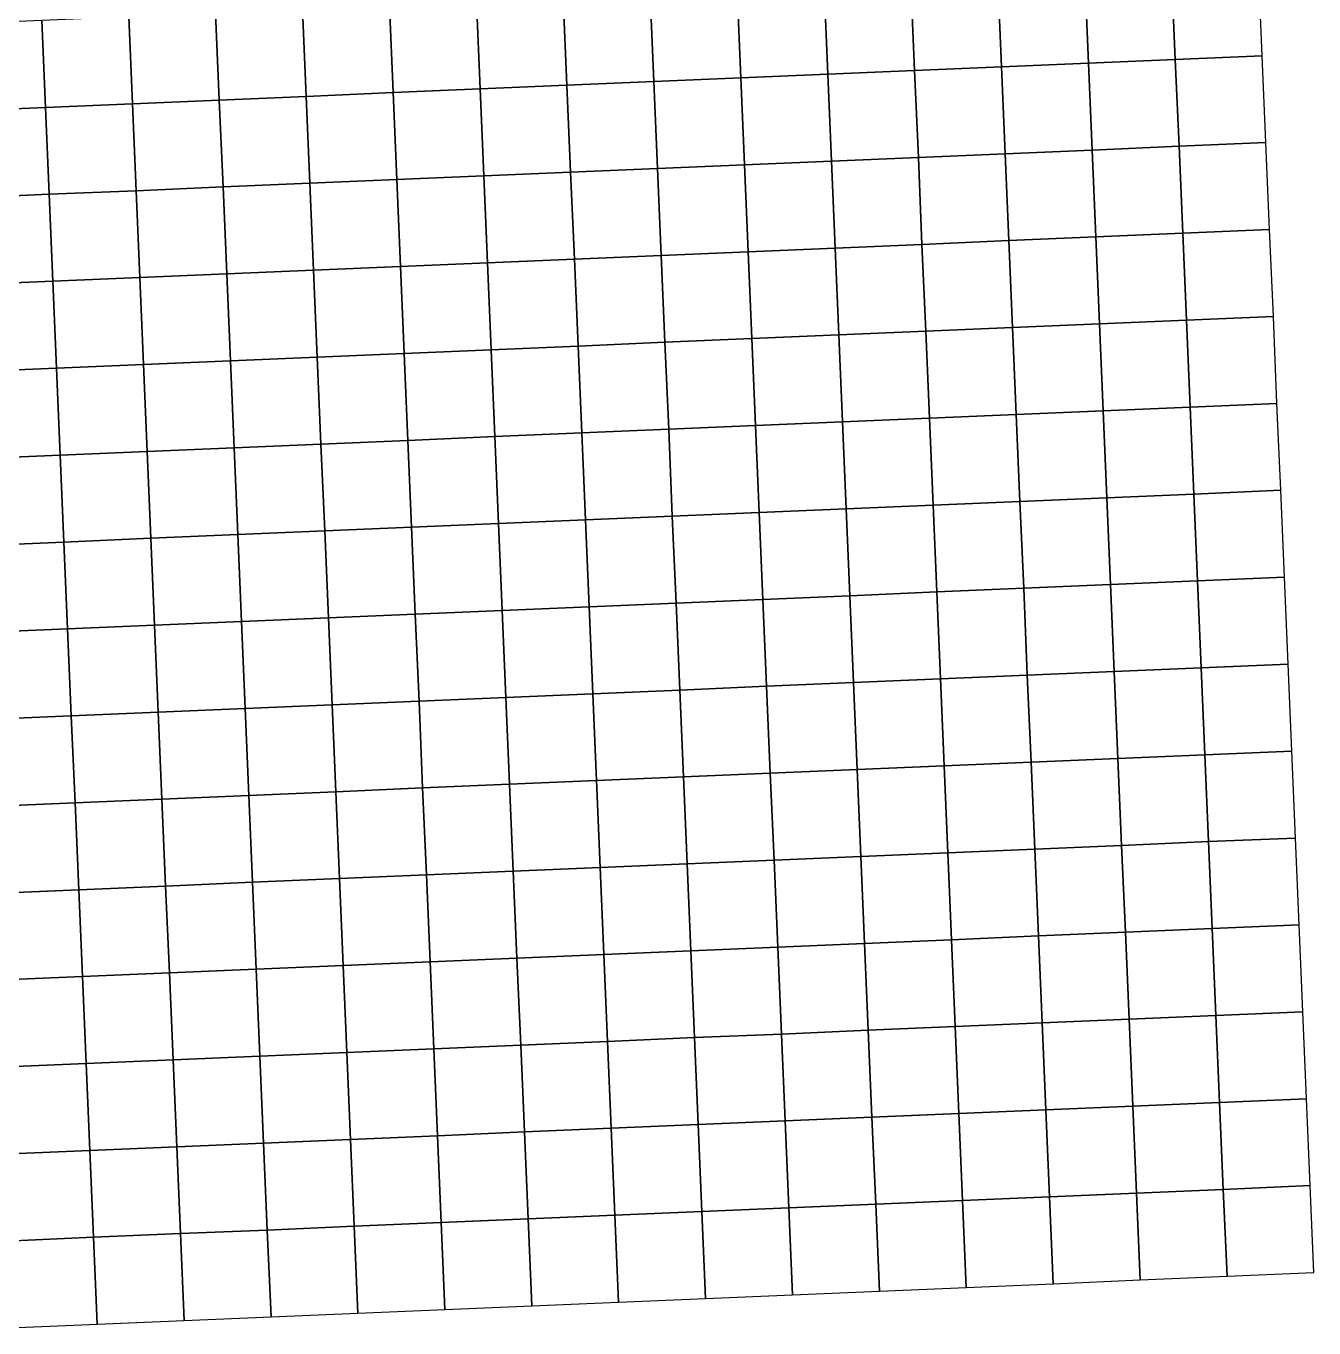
# Model space of a CAD drawing. Header units: metres. Extents: x -1.45 to 4.67, y -5.91 to -2.66.
# Drawn here: x 3.194 to 4.674, y -5.721 to -4.225 of the extents above; entities that cross this region are included whole.
import ezdxf

# ---------------------------------------------------------------- set-up
doc = ezdxf.new("R2010")
doc.units = ezdxf.units.M

msp = doc.modelspace()

# ---------------------------------------------------------------- linework, layer by layer
at = {"layer": 'B1_v2'}
for points in [[(4.5105, -4.1633, -0.8033), (4.5147, -4.2632, -0.8173), (4.6147, -4.259, -0.8172), (4.6104, -4.1591, -0.8017)], [(4.2108, -4.1761, -0.8046), (4.215, -4.276, -0.8219), (4.3149, -4.2717, -0.8247), (4.3107, -4.1718, -0.8026)], [(4.3107, -4.1718, -0.8026), (4.3149, -4.2717, -0.8247), (4.4148, -4.2675, -0.8199), (4.4106, -4.1676, -0.7997)], [(4.4106, -4.1676, -0.7997), (4.4148, -4.2675, -0.8199), (4.5147, -4.2632, -0.8173), (4.5105, -4.1633, -0.8033)], [(3.8111, -4.193, -0.7753), (3.8154, -4.2929, -0.7936), (3.9153, -4.2887, -0.8073), (3.911, -4.1888, -0.7858)], [(3.911, -4.1888, -0.7858), (3.9153, -4.2887, -0.8073), (4.0152, -4.2845, -0.8142), (4.011, -4.1845, -0.7963)], [(4.011, -4.1845, -0.7963), (4.0152, -4.2845, -0.8142), (4.1151, -4.2802, -0.8186), (4.1109, -4.1803, -0.8018)], [(4.1109, -4.1803, -0.8018), (4.1151, -4.2802, -0.8186), (4.215, -4.276, -0.8219), (4.2108, -4.1761, -0.8046)], [(3.5114, -4.2058, -0.7258), (3.5156, -4.3057, -0.7398), (3.6156, -4.3014, -0.7644), (3.6113, -4.2015, -0.7486)], [(3.6113, -4.2015, -0.7486), (3.6156, -4.3014, -0.7644), (3.7155, -4.2972, -0.7814), (3.7112, -4.1973, -0.7641)], [(3.7112, -4.1973, -0.7641), (3.7155, -4.2972, -0.7814), (3.8154, -4.2929, -0.7936), (3.8111, -4.193, -0.7753)], [(3.1118, -4.2227, -0.6344), (3.116, -4.3227, -0.6523), (3.2159, -4.3184, -0.6645), (3.2117, -4.2185, -0.6476)], [(3.2117, -4.2185, -0.6476), (3.2159, -4.3184, -0.6645), (3.3158, -4.3142, -0.6848), (3.3116, -4.2143, -0.6706)], [(3.3116, -4.2143, -0.6706), (3.3158, -4.3142, -0.6848), (3.4157, -4.3099, -0.7133), (3.4115, -4.21, -0.6994)], [(3.4115, -4.21, -0.6994), (3.4157, -4.3099, -0.7133), (3.5156, -4.3057, -0.7398), (3.5114, -4.2058, -0.7258)], [(4.4148, -4.2675, -0.8199), (4.4191, -4.3674, -0.8351), (4.519, -4.3631, -0.8325), (4.5147, -4.2632, -0.8173)], [(4.5147, -4.2632, -0.8173), (4.519, -4.3631, -0.8325), (4.6189, -4.3589, -0.8322), (4.6147, -4.259, -0.8172)], [(4.1151, -4.2802, -0.8186), (4.1194, -4.3801, -0.8295), (4.2193, -4.3759, -0.8354), (4.215, -4.276, -0.8219)], [(4.215, -4.276, -0.8219), (4.2193, -4.3759, -0.8354), (4.3192, -4.3716, -0.8348), (4.3149, -4.2717, -0.8247)], [(4.3149, -4.2717, -0.8247), (4.3192, -4.3716, -0.8348), (4.4191, -4.3674, -0.8351), (4.4148, -4.2675, -0.8199)], [(3.7155, -4.2972, -0.7814), (3.7197, -4.3971, -0.795), (3.8196, -4.3929, -0.8068), (3.8154, -4.2929, -0.7936)], [(3.8154, -4.2929, -0.7936), (3.8196, -4.3929, -0.8068), (3.9195, -4.3886, -0.8187), (3.9153, -4.2887, -0.8073)], [(3.9153, -4.2887, -0.8073), (3.9195, -4.3886, -0.8187), (4.0194, -4.3844, -0.8265), (4.0152, -4.2845, -0.8142)], [(4.0152, -4.2845, -0.8142), (4.0194, -4.3844, -0.8265), (4.1194, -4.3801, -0.8295), (4.1151, -4.2802, -0.8186)], [(3.3158, -4.3142, -0.6848), (3.3201, -4.4141, -0.6996), (3.42, -4.4098, -0.7278), (3.4157, -4.3099, -0.7133)], [(3.4157, -4.3099, -0.7133), (3.42, -4.4098, -0.7278), (3.5199, -4.4056, -0.7549), (3.5156, -4.3057, -0.7398)], [(3.5156, -4.3057, -0.7398), (3.5199, -4.4056, -0.7549), (3.6198, -4.4013, -0.7787), (3.6156, -4.3014, -0.7644)], [(3.6156, -4.3014, -0.7644), (3.6198, -4.4013, -0.7787), (3.7197, -4.3971, -0.795), (3.7155, -4.2972, -0.7814)], [(3.116, -4.3227, -0.6523), (3.1203, -4.4226, -0.6674), (3.2202, -4.4183, -0.6812), (3.2159, -4.3184, -0.6645)], [(3.2159, -4.3184, -0.6645), (3.2202, -4.4183, -0.6812), (3.3201, -4.4141, -0.6996), (3.3158, -4.3142, -0.6848)], [(4.3192, -4.3716, -0.8348), (4.3234, -4.4715, -0.8442), (4.4233, -4.4673, -0.8419), (4.4191, -4.3674, -0.8351)], [(4.4191, -4.3674, -0.8351), (4.4233, -4.4673, -0.8419), (4.5232, -4.4631, -0.8407), (4.519, -4.3631, -0.8325)], [(4.519, -4.3631, -0.8325), (4.5232, -4.4631, -0.8407), (4.6231, -4.4588, -0.8455), (4.6189, -4.3589, -0.8322)], [(3.9195, -4.3886, -0.8187), (3.9238, -4.4885, -0.8244), (4.0237, -4.4843, -0.8295), (4.0194, -4.3844, -0.8265)], [(4.0194, -4.3844, -0.8265), (4.0237, -4.4843, -0.8295), (4.1236, -4.48, -0.8361), (4.1194, -4.3801, -0.8295)], [(4.1194, -4.3801, -0.8295), (4.1236, -4.48, -0.8361), (4.2235, -4.4758, -0.842), (4.2193, -4.3759, -0.8354)], [(4.2193, -4.3759, -0.8354), (4.2235, -4.4758, -0.842), (4.3234, -4.4715, -0.8442), (4.3192, -4.3716, -0.8348)], [(3.6198, -4.4013, -0.7787), (3.624, -4.5013, -0.7913), (3.724, -4.497, -0.8067), (3.7197, -4.3971, -0.795)], [(3.7197, -4.3971, -0.795), (3.724, -4.497, -0.8067), (3.8239, -4.4928, -0.8165), (3.8196, -4.3929, -0.8068)], [(3.8196, -4.3929, -0.8068), (3.8239, -4.4928, -0.8165), (3.9238, -4.4885, -0.8244), (3.9195, -4.3886, -0.8187)], [(3.2202, -4.4183, -0.6812), (3.2244, -4.5182, -0.6979), (3.3243, -4.514, -0.7174), (3.3201, -4.4141, -0.6996)], [(3.3201, -4.4141, -0.6996), (3.3243, -4.514, -0.7174), (3.4242, -4.5097, -0.7469), (3.42, -4.4098, -0.7278)], [(3.42, -4.4098, -0.7278), (3.4242, -4.5097, -0.7469), (3.5241, -4.5055, -0.7718), (3.5199, -4.4056, -0.7549)], [(3.5199, -4.4056, -0.7549), (3.5241, -4.5055, -0.7718), (3.624, -4.5013, -0.7913), (3.6198, -4.4013, -0.7787)], [(3.1203, -4.4226, -0.6674), (3.1245, -4.5225, -0.6825), (3.2244, -4.5182, -0.6979), (3.2202, -4.4183, -0.6812)], [(4.5232, -4.4631, -0.8407), (4.5275, -4.563, -0.8527), (4.6274, -4.5587, -0.8526), (4.6231, -4.4588, -0.8455)], [(4.2235, -4.4758, -0.842), (4.2278, -4.5757, -0.8407), (4.3277, -4.5715, -0.8493), (4.3234, -4.4715, -0.8442)], [(4.3234, -4.4715, -0.8442), (4.3277, -4.5715, -0.8493), (4.4276, -4.5672, -0.8503), (4.4233, -4.4673, -0.8419)], [(4.4233, -4.4673, -0.8419), (4.4276, -4.5672, -0.8503), (4.5275, -4.563, -0.8527), (4.5232, -4.4631, -0.8407)], [(3.8239, -4.4928, -0.8165), (3.8281, -4.5927, -0.8297), (3.928, -4.5884, -0.8339), (3.9238, -4.4885, -0.8244)], [(3.9238, -4.4885, -0.8244), (3.928, -4.5884, -0.8339), (4.0279, -4.5842, -0.8355), (4.0237, -4.4843, -0.8295)], [(4.0237, -4.4843, -0.8295), (4.0279, -4.5842, -0.8355), (4.1278, -4.5799, -0.8387), (4.1236, -4.48, -0.8361)], [(4.1236, -4.48, -0.8361), (4.1278, -4.5799, -0.8387), (4.2278, -4.5757, -0.8407), (4.2235, -4.4758, -0.842)], [(3.5241, -4.5055, -0.7718), (3.5284, -4.6054, -0.7877), (3.6283, -4.6012, -0.8041), (3.624, -4.5013, -0.7913)], [(3.624, -4.5013, -0.7913), (3.6283, -4.6012, -0.8041), (3.7282, -4.5969, -0.8181), (3.724, -4.497, -0.8067)], [(3.724, -4.497, -0.8067), (3.7282, -4.5969, -0.8181), (3.8281, -4.5927, -0.8297), (3.8239, -4.4928, -0.8165)], [(3.1245, -4.5225, -0.6825), (3.1287, -4.6224, -0.7035), (3.2287, -4.6181, -0.7176), (3.2244, -4.5182, -0.6979)], [(3.2244, -4.5182, -0.6979), (3.2287, -4.6181, -0.7176), (3.3286, -4.6139, -0.7372), (3.3243, -4.514, -0.7174)], [(3.3243, -4.514, -0.7174), (3.3286, -4.6139, -0.7372), (3.4285, -4.6097, -0.7646), (3.4242, -4.5097, -0.7469)], [(3.4242, -4.5097, -0.7469), (3.4285, -4.6097, -0.7646), (3.5284, -4.6054, -0.7877), (3.5241, -4.5055, -0.7718)], [(4.4276, -4.5672, -0.8503), (4.4318, -4.6671, -0.857), (4.5317, -4.6629, -0.8615), (4.5275, -4.563, -0.8527)], [(4.5275, -4.563, -0.8527), (4.5317, -4.6629, -0.8615), (4.6316, -4.6586, -0.8622), (4.6274, -4.5587, -0.8526)], [(4.1278, -4.5799, -0.8387), (4.1321, -4.6799, -0.8451), (4.232, -4.6756, -0.8487), (4.2278, -4.5757, -0.8407)], [(4.2278, -4.5757, -0.8407), (4.232, -4.6756, -0.8487), (4.3319, -4.6714, -0.8545), (4.3277, -4.5715, -0.8493)], [(4.3277, -4.5715, -0.8493), (4.3319, -4.6714, -0.8545), (4.4318, -4.6671, -0.857), (4.4276, -4.5672, -0.8503)], [(3.7282, -4.5969, -0.8181), (3.7324, -4.6968, -0.833), (3.8324, -4.6926, -0.8438), (3.8281, -4.5927, -0.8297)], [(3.8281, -4.5927, -0.8297), (3.8324, -4.6926, -0.8438), (3.9323, -4.6883, -0.8456), (3.928, -4.5884, -0.8339)], [(3.928, -4.5884, -0.8339), (3.9323, -4.6883, -0.8456), (4.0322, -4.6841, -0.8467), (4.0279, -4.5842, -0.8355)], [(4.0279, -4.5842, -0.8355), (4.0322, -4.6841, -0.8467), (4.1321, -4.6799, -0.8451), (4.1278, -4.5799, -0.8387)], [(3.4285, -4.6097, -0.7646), (3.4327, -4.7096, -0.7811), (3.5326, -4.7053, -0.8016), (3.5284, -4.6054, -0.7877)], [(3.5284, -4.6054, -0.7877), (3.5326, -4.7053, -0.8016), (3.6325, -4.7011, -0.8185), (3.6283, -4.6012, -0.8041)], [(3.6283, -4.6012, -0.8041), (3.6325, -4.7011, -0.8185), (3.7324, -4.6968, -0.833), (3.7282, -4.5969, -0.8181)], [(3.1287, -4.6224, -0.7035), (3.133, -4.7223, -0.7246), (3.2329, -4.718, -0.7365), (3.2287, -4.6181, -0.7176)], [(3.2287, -4.6181, -0.7176), (3.2329, -4.718, -0.7365), (3.3328, -4.7138, -0.7555), (3.3286, -4.6139, -0.7372)], [(3.3286, -4.6139, -0.7372), (3.3328, -4.7138, -0.7555), (3.4327, -4.7096, -0.7811), (3.4285, -4.6097, -0.7646)], [(4.3319, -4.6714, -0.8545), (4.3361, -4.7713, -0.8614), (4.4361, -4.767, -0.8627), (4.4318, -4.6671, -0.857)], [(4.4318, -4.6671, -0.857), (4.4361, -4.767, -0.8627), (4.536, -4.7628, -0.8688), (4.5317, -4.6629, -0.8615)], [(4.5317, -4.6629, -0.8615), (4.536, -4.7628, -0.8688), (4.6359, -4.7585, -0.8686), (4.6316, -4.6586, -0.8622)], [(3.9323, -4.6883, -0.8456), (3.9365, -4.7883, -0.8592), (4.0364, -4.784, -0.8588), (4.0322, -4.6841, -0.8467)], [(4.0322, -4.6841, -0.8467), (4.0364, -4.784, -0.8588), (4.1363, -4.7798, -0.8579), (4.1321, -4.6799, -0.8451)], [(4.1321, -4.6799, -0.8451), (4.1363, -4.7798, -0.8579), (4.2362, -4.7755, -0.8592), (4.232, -4.6756, -0.8487)], [(4.232, -4.6756, -0.8487), (4.2362, -4.7755, -0.8592), (4.3361, -4.7713, -0.8614), (4.3319, -4.6714, -0.8545)], [(3.6325, -4.7011, -0.8185), (3.6368, -4.801, -0.8331), (3.7367, -4.7967, -0.8477), (3.7324, -4.6968, -0.833)], [(3.7324, -4.6968, -0.833), (3.7367, -4.7967, -0.8477), (3.8366, -4.7925, -0.8554), (3.8324, -4.6926, -0.8438)], [(3.8324, -4.6926, -0.8438), (3.8366, -4.7925, -0.8554), (3.9365, -4.7883, -0.8592), (3.9323, -4.6883, -0.8456)], [(3.2329, -4.718, -0.7365), (3.2371, -4.818, -0.7534), (3.337, -4.8137, -0.772), (3.3328, -4.7138, -0.7555)], [(3.3328, -4.7138, -0.7555), (3.337, -4.8137, -0.772), (3.437, -4.8095, -0.7945), (3.4327, -4.7096, -0.7811)], [(3.4327, -4.7096, -0.7811), (3.437, -4.8095, -0.7945), (3.5369, -4.8052, -0.8141), (3.5326, -4.7053, -0.8016)], [(3.5326, -4.7053, -0.8016), (3.5369, -4.8052, -0.8141), (3.6368, -4.801, -0.8331), (3.6325, -4.7011, -0.8185)], [(3.133, -4.7223, -0.7246), (3.1372, -4.8222, -0.7425), (3.2371, -4.818, -0.7534), (3.2329, -4.718, -0.7365)], [(4.536, -4.7628, -0.8688), (4.5402, -4.8627, -0.8735), (4.6401, -4.8585, -0.8678), (4.6359, -4.7585, -0.8686)], [(4.2362, -4.7755, -0.8592), (4.2405, -4.8754, -0.8734), (4.3404, -4.8712, -0.8724), (4.3361, -4.7713, -0.8614)], [(4.3361, -4.7713, -0.8614), (4.3404, -4.8712, -0.8724), (4.4403, -4.8669, -0.8695), (4.4361, -4.767, -0.8627)], [(4.4361, -4.767, -0.8627), (4.4403, -4.8669, -0.8695), (4.5402, -4.8627, -0.8735), (4.536, -4.7628, -0.8688)], [(3.8366, -4.7925, -0.8554), (3.8408, -4.8924, -0.8713), (3.9408, -4.8882, -0.8739), (3.9365, -4.7883, -0.8592)], [(3.9365, -4.7883, -0.8592), (3.9408, -4.8882, -0.8739), (4.0407, -4.8839, -0.8739), (4.0364, -4.784, -0.8588)], [(4.0364, -4.784, -0.8588), (4.0407, -4.8839, -0.8739), (4.1406, -4.8797, -0.8749), (4.1363, -4.7798, -0.8579)], [(4.1363, -4.7798, -0.8579), (4.1406, -4.8797, -0.8749), (4.2405, -4.8754, -0.8734), (4.2362, -4.7755, -0.8592)], [(3.5369, -4.8052, -0.8141), (3.5411, -4.9051, -0.8294), (3.641, -4.9009, -0.8464), (3.6368, -4.801, -0.8331)], [(3.6368, -4.801, -0.8331), (3.641, -4.9009, -0.8464), (3.7409, -4.8966, -0.8612), (3.7367, -4.7967, -0.8477)], [(3.7367, -4.7967, -0.8477), (3.7409, -4.8966, -0.8612), (3.8408, -4.8924, -0.8713), (3.8366, -4.7925, -0.8554)], [(3.1372, -4.8222, -0.7425), (3.1415, -4.9221, -0.7584), (3.2414, -4.9179, -0.77), (3.2371, -4.818, -0.7534)], [(3.2371, -4.818, -0.7534), (3.2414, -4.9179, -0.77), (3.3413, -4.9136, -0.7873), (3.337, -4.8137, -0.772)], [(3.337, -4.8137, -0.772), (3.3413, -4.9136, -0.7873), (3.4412, -4.9094, -0.8085), (3.437, -4.8095, -0.7945)], [(3.437, -4.8095, -0.7945), (3.4412, -4.9094, -0.8085), (3.5411, -4.9051, -0.8294), (3.5369, -4.8052, -0.8141)], [(4.4403, -4.8669, -0.8695), (4.4445, -4.9669, -0.8749), (4.5445, -4.9626, -0.877), (4.5402, -4.8627, -0.8735)], [(4.5402, -4.8627, -0.8735), (4.5445, -4.9626, -0.877), (4.6444, -4.9584, -0.8704), (4.6401, -4.8585, -0.8678)], [(4.1406, -4.8797, -0.8749), (4.1448, -4.9796, -0.896), (4.2447, -4.9753, -0.8901), (4.2405, -4.8754, -0.8734)], [(4.2405, -4.8754, -0.8734), (4.2447, -4.9753, -0.8901), (4.3446, -4.9711, -0.8847), (4.3404, -4.8712, -0.8724)], [(4.3404, -4.8712, -0.8724), (4.3446, -4.9711, -0.8847), (4.4445, -4.9669, -0.8749), (4.4403, -4.8669, -0.8695)], [(3.7409, -4.8966, -0.8612), (3.7452, -4.9966, -0.8767), (3.8451, -4.9923, -0.8869), (3.8408, -4.8924, -0.8713)], [(3.8408, -4.8924, -0.8713), (3.8451, -4.9923, -0.8869), (3.945, -4.9881, -0.893), (3.9408, -4.8882, -0.8739)], [(3.9408, -4.8882, -0.8739), (3.945, -4.9881, -0.893), (4.0449, -4.9838, -0.8957), (4.0407, -4.8839, -0.8739)], [(4.0407, -4.8839, -0.8739), (4.0449, -4.9838, -0.8957), (4.1448, -4.9796, -0.896), (4.1406, -4.8797, -0.8749)], [(3.4412, -4.9094, -0.8085), (3.4454, -5.0093, -0.8283), (3.5454, -5.005, -0.8494), (3.5411, -4.9051, -0.8294)], [(3.5411, -4.9051, -0.8294), (3.5454, -5.005, -0.8494), (3.6453, -5.0008, -0.8637), (3.641, -4.9009, -0.8464)], [(3.641, -4.9009, -0.8464), (3.6453, -5.0008, -0.8637), (3.7452, -4.9966, -0.8767), (3.7409, -4.8966, -0.8612)], [(3.1415, -4.9221, -0.7584), (3.1457, -5.022, -0.7724), (3.2456, -5.0178, -0.786), (3.2414, -4.9179, -0.77)], [(3.2414, -4.9179, -0.77), (3.2456, -5.0178, -0.786), (3.3455, -5.0135, -0.8028), (3.3413, -4.9136, -0.7873)], [(3.3413, -4.9136, -0.7873), (3.3455, -5.0135, -0.8028), (3.4454, -5.0093, -0.8283), (3.4412, -4.9094, -0.8085)], [(4.3446, -4.9711, -0.8847), (4.3489, -5.071, -0.9007), (4.4488, -5.0668, -0.8848), (4.4445, -4.9669, -0.8749)], [(4.4445, -4.9669, -0.8749), (4.4488, -5.0668, -0.8848), (4.5487, -5.0625, -0.8819), (4.5445, -4.9626, -0.877)], [(4.5445, -4.9626, -0.877), (4.5487, -5.0625, -0.8819), (4.6486, -5.0583, -0.8748), (4.6444, -4.9584, -0.8704)], [(4.0449, -4.9838, -0.8957), (4.0491, -5.0837, -0.918), (4.1491, -5.0795, -0.9157), (4.1448, -4.9796, -0.896)], [(4.1448, -4.9796, -0.896), (4.1491, -5.0795, -0.9157), (4.249, -5.0752, -0.9102), (4.2447, -4.9753, -0.8901)], [(4.2447, -4.9753, -0.8901), (4.249, -5.0752, -0.9102), (4.3489, -5.071, -0.9007), (4.3446, -4.9711, -0.8847)], [(3.6453, -5.0008, -0.8637), (3.6495, -5.1007, -0.8821), (3.7494, -5.0965, -0.8936), (3.7452, -4.9966, -0.8767)], [(3.7452, -4.9966, -0.8767), (3.7494, -5.0965, -0.8936), (3.8493, -5.0922, -0.9045), (3.8451, -4.9923, -0.8869)], [(3.8451, -4.9923, -0.8869), (3.8493, -5.0922, -0.9045), (3.9492, -5.088, -0.9115), (3.945, -4.9881, -0.893)], [(3.945, -4.9881, -0.893), (3.9492, -5.088, -0.9115), (4.0491, -5.0837, -0.918), (4.0449, -4.9838, -0.8957)], [(3.3455, -5.0135, -0.8028), (3.3498, -5.1134, -0.8201), (3.4497, -5.1092, -0.8477), (3.4454, -5.0093, -0.8283)], [(3.4454, -5.0093, -0.8283), (3.4497, -5.1092, -0.8477), (3.5496, -5.105, -0.8669), (3.5454, -5.005, -0.8494)], [(3.5454, -5.005, -0.8494), (3.5496, -5.105, -0.8669), (3.6495, -5.1007, -0.8821), (3.6453, -5.0008, -0.8637)], [(3.1457, -5.022, -0.7724), (3.15, -5.1219, -0.7869), (3.2499, -5.1177, -0.8003), (3.2456, -5.0178, -0.786)], [(3.2456, -5.0178, -0.786), (3.2499, -5.1177, -0.8003), (3.3498, -5.1134, -0.8201), (3.3455, -5.0135, -0.8028)], [(4.5487, -5.0625, -0.8819), (4.5529, -5.1624, -0.8884), (4.6529, -5.1582, -0.883), (4.6486, -5.0583, -0.8748)], [(4.249, -5.0752, -0.9102), (4.2532, -5.1752, -0.9286), (4.3531, -5.1709, -0.9148), (4.3489, -5.071, -0.9007)], [(4.3489, -5.071, -0.9007), (4.3531, -5.1709, -0.9148), (4.453, -5.1667, -0.9015), (4.4488, -5.0668, -0.8848)], [(4.4488, -5.0668, -0.8848), (4.453, -5.1667, -0.9015), (4.5529, -5.1624, -0.8884), (4.5487, -5.0625, -0.8819)], [(3.8493, -5.0922, -0.9045), (3.8536, -5.1921, -0.9273), (3.9535, -5.1879, -0.9357), (3.9492, -5.088, -0.9115)], [(3.9492, -5.088, -0.9115), (3.9535, -5.1879, -0.9357), (4.0534, -5.1836, -0.9389), (4.0491, -5.0837, -0.918)], [(4.0491, -5.0837, -0.918), (4.0534, -5.1836, -0.9389), (4.1533, -5.1794, -0.9359), (4.1491, -5.0795, -0.9157)], [(4.1491, -5.0795, -0.9157), (4.1533, -5.1794, -0.9359), (4.2532, -5.1752, -0.9286), (4.249, -5.0752, -0.9102)], [(3.5496, -5.105, -0.8669), (3.5538, -5.2049, -0.8857), (3.6538, -5.2006, -0.9014), (3.6495, -5.1007, -0.8821)], [(3.6495, -5.1007, -0.8821), (3.6538, -5.2006, -0.9014), (3.7537, -5.1964, -0.915), (3.7494, -5.0965, -0.8936)], [(3.7494, -5.0965, -0.8936), (3.7537, -5.1964, -0.915), (3.8536, -5.1921, -0.9273), (3.8493, -5.0922, -0.9045)], [(3.15, -5.1219, -0.7869), (3.1542, -5.2218, -0.8008), (3.2541, -5.2176, -0.816), (3.2499, -5.1177, -0.8003)], [(3.2499, -5.1177, -0.8003), (3.2541, -5.2176, -0.816), (3.354, -5.2134, -0.8373), (3.3498, -5.1134, -0.8201)], [(3.3498, -5.1134, -0.8201), (3.354, -5.2134, -0.8373), (3.4539, -5.2091, -0.8643), (3.4497, -5.1092, -0.8477)], [(3.4497, -5.1092, -0.8477), (3.4539, -5.2091, -0.8643), (3.5538, -5.2049, -0.8857), (3.5496, -5.105, -0.8669)], [(4.453, -5.1667, -0.9015), (4.4573, -5.2666, -0.9133), (4.5572, -5.2623, -0.9024), (4.5529, -5.1624, -0.8884)], [(4.5529, -5.1624, -0.8884), (4.5572, -5.2623, -0.9024), (4.6571, -5.2581, -0.8957), (4.6529, -5.1582, -0.883)], [(4.1533, -5.1794, -0.9359), (4.1575, -5.2793, -0.9536), (4.2575, -5.2751, -0.9444), (4.2532, -5.1752, -0.9286)], [(4.2532, -5.1752, -0.9286), (4.2575, -5.2751, -0.9444), (4.3574, -5.2708, -0.9323), (4.3531, -5.1709, -0.9148)], [(4.3531, -5.1709, -0.9148), (4.3574, -5.2708, -0.9323), (4.4573, -5.2666, -0.9133), (4.453, -5.1667, -0.9015)], [(3.7537, -5.1964, -0.915), (3.7579, -5.2963, -0.9386), (3.8578, -5.292, -0.9505), (3.8536, -5.1921, -0.9273)], [(3.8536, -5.1921, -0.9273), (3.8578, -5.292, -0.9505), (3.9577, -5.2878, -0.9555), (3.9535, -5.1879, -0.9357)], [(3.9535, -5.1879, -0.9357), (3.9577, -5.2878, -0.9555), (4.0576, -5.2836, -0.9576), (4.0534, -5.1836, -0.9389)], [(4.0534, -5.1836, -0.9389), (4.0576, -5.2836, -0.9576), (4.1575, -5.2793, -0.9536), (4.1533, -5.1794, -0.9359)], [(3.4539, -5.2091, -0.8643), (3.4582, -5.309, -0.8797), (3.5581, -5.3048, -0.9032), (3.5538, -5.2049, -0.8857)], [(3.5538, -5.2049, -0.8857), (3.5581, -5.3048, -0.9032), (3.658, -5.3005, -0.9209), (3.6538, -5.2006, -0.9014)], [(3.6538, -5.2006, -0.9014), (3.658, -5.3005, -0.9209), (3.7579, -5.2963, -0.9386), (3.7537, -5.1964, -0.915)], [(3.1542, -5.2218, -0.8008), (3.1584, -5.3218, -0.8172), (3.2584, -5.3175, -0.831), (3.2541, -5.2176, -0.816)], [(3.2541, -5.2176, -0.816), (3.2584, -5.3175, -0.831), (3.3583, -5.3133, -0.8524), (3.354, -5.2134, -0.8373)], [(3.354, -5.2134, -0.8373), (3.3583, -5.3133, -0.8524), (3.4582, -5.309, -0.8797), (3.4539, -5.2091, -0.8643)], [(4.3574, -5.2708, -0.9323), (4.3616, -5.3707, -0.9446), (4.4615, -5.3665, -0.93), (4.4573, -5.2666, -0.9133)], [(4.4573, -5.2666, -0.9133), (4.4615, -5.3665, -0.93), (4.5614, -5.3622, -0.9174), (4.5572, -5.2623, -0.9024)], [(4.5572, -5.2623, -0.9024), (4.5614, -5.3622, -0.9174), (4.6613, -5.358, -0.9084), (4.6571, -5.2581, -0.8957)], [(4.0576, -5.2836, -0.9576), (4.0619, -5.3835, -0.9727), (4.1618, -5.3792, -0.9669), (4.1575, -5.2793, -0.9536)], [(4.1575, -5.2793, -0.9536), (4.1618, -5.3792, -0.9669), (4.2617, -5.375, -0.9581), (4.2575, -5.2751, -0.9444)], [(4.2575, -5.2751, -0.9444), (4.2617, -5.375, -0.9581), (4.3616, -5.3707, -0.9446), (4.3574, -5.2708, -0.9323)], [(3.658, -5.3005, -0.9209), (3.6622, -5.4004, -0.9415), (3.7622, -5.3962, -0.9586), (3.7579, -5.2963, -0.9386)], [(3.7579, -5.2963, -0.9386), (3.7622, -5.3962, -0.9586), (3.8621, -5.392, -0.9688), (3.8578, -5.292, -0.9505)], [(3.8578, -5.292, -0.9505), (3.8621, -5.392, -0.9688), (3.962, -5.3877, -0.9723), (3.9577, -5.2878, -0.9555)], [(3.9577, -5.2878, -0.9555), (3.962, -5.3877, -0.9723), (4.0619, -5.3835, -0.9727), (4.0576, -5.2836, -0.9576)], [(3.3583, -5.3133, -0.8524), (3.3625, -5.4132, -0.8666), (3.4624, -5.4089, -0.8951), (3.4582, -5.309, -0.8797)], [(3.4582, -5.309, -0.8797), (3.4624, -5.4089, -0.8951), (3.5623, -5.4047, -0.9198), (3.5581, -5.3048, -0.9032)], [(3.5581, -5.3048, -0.9032), (3.5623, -5.4047, -0.9198), (3.6622, -5.4004, -0.9415), (3.658, -5.3005, -0.9209)], [(3.1584, -5.3218, -0.8172), (3.1627, -5.4217, -0.8325), (3.2626, -5.4174, -0.8454), (3.2584, -5.3175, -0.831)], [(3.2584, -5.3175, -0.831), (3.2626, -5.4174, -0.8454), (3.3625, -5.4132, -0.8666), (3.3583, -5.3133, -0.8524)], [(4.2617, -5.375, -0.9581), (4.2659, -5.4749, -0.9667), (4.3659, -5.4706, -0.9605), (4.3616, -5.3707, -0.9446)], [(4.3616, -5.3707, -0.9446), (4.3659, -5.4706, -0.9605), (4.4658, -5.4664, -0.9494), (4.4615, -5.3665, -0.93)], [(4.4615, -5.3665, -0.93), (4.4658, -5.4664, -0.9494), (4.5657, -5.4622, -0.9399), (4.5614, -5.3622, -0.9174)], [(4.5614, -5.3622, -0.9174), (4.5657, -5.4622, -0.9399), (4.6656, -5.4579, -0.9309), (4.6613, -5.358, -0.9084)], [(3.962, -5.3877, -0.9723), (3.9662, -5.4876, -0.9777), (4.0661, -5.4834, -0.9736), (4.0619, -5.3835, -0.9727)], [(4.0619, -5.3835, -0.9727), (4.0661, -5.4834, -0.9736), (4.166, -5.4791, -0.9681), (4.1618, -5.3792, -0.9669)], [(4.1618, -5.3792, -0.9669), (4.166, -5.4791, -0.9681), (4.2659, -5.4749, -0.9667), (4.2617, -5.375, -0.9581)], [(3.5623, -5.4047, -0.9198), (3.5666, -5.5046, -0.9352), (3.6665, -5.5004, -0.9555), (3.6622, -5.4004, -0.9415)], [(3.6622, -5.4004, -0.9415), (3.6665, -5.5004, -0.9555), (3.7664, -5.4961, -0.9686), (3.7622, -5.3962, -0.9586)], [(3.7622, -5.3962, -0.9586), (3.7664, -5.4961, -0.9686), (3.8663, -5.4919, -0.9776), (3.8621, -5.392, -0.9688)], [(3.8621, -5.392, -0.9688), (3.8663, -5.4919, -0.9776), (3.9662, -5.4876, -0.9777), (3.962, -5.3877, -0.9723)], [(3.1627, -5.4217, -0.8325), (3.1669, -5.5216, -0.8554), (3.2668, -5.5173, -0.8659), (3.2626, -5.4174, -0.8454)], [(3.2626, -5.4174, -0.8454), (3.2668, -5.5173, -0.8659), (3.3668, -5.5131, -0.8847), (3.3625, -5.4132, -0.8666)], [(3.3625, -5.4132, -0.8666), (3.3668, -5.5131, -0.8847), (3.4667, -5.5088, -0.9117), (3.4624, -5.4089, -0.8951)], [(3.4624, -5.4089, -0.8951), (3.4667, -5.5088, -0.9117), (3.5666, -5.5046, -0.9352), (3.5623, -5.4047, -0.9198)], [(4.4658, -5.4664, -0.9494), (4.47, -5.5663, -0.9582), (4.5699, -5.5621, -0.9529), (4.5657, -5.4622, -0.9399)], [(4.5657, -5.4622, -0.9399), (4.5699, -5.5621, -0.9529), (4.6698, -5.5578, -0.947), (4.6656, -5.4579, -0.9309)], [(4.166, -5.4791, -0.9681), (4.1703, -5.579, -0.9641), (4.2702, -5.5748, -0.966), (4.2659, -5.4749, -0.9667)], [(4.2659, -5.4749, -0.9667), (4.2702, -5.5748, -0.966), (4.3701, -5.5706, -0.9626), (4.3659, -5.4706, -0.9605)], [(4.3659, -5.4706, -0.9605), (4.3701, -5.5706, -0.9626), (4.47, -5.5663, -0.9582), (4.4658, -5.4664, -0.9494)], [(3.7664, -5.4961, -0.9686), (3.7706, -5.596, -0.9731), (3.8705, -5.5918, -0.9767), (3.8663, -5.4919, -0.9776)], [(3.8663, -5.4919, -0.9776), (3.8705, -5.5918, -0.9767), (3.9705, -5.5875, -0.9741), (3.9662, -5.4876, -0.9777)], [(3.9662, -5.4876, -0.9777), (3.9705, -5.5875, -0.9741), (4.0704, -5.5833, -0.9689), (4.0661, -5.4834, -0.9736)], [(4.0661, -5.4834, -0.9736), (4.0704, -5.5833, -0.9689), (4.1703, -5.579, -0.9641), (4.166, -5.4791, -0.9681)], [(3.4667, -5.5088, -0.9117), (3.4709, -5.6088, -0.9232), (3.5708, -5.6045, -0.9451), (3.5666, -5.5046, -0.9352)], [(3.5666, -5.5046, -0.9352), (3.5708, -5.6045, -0.9451), (3.6707, -5.6003, -0.9618), (3.6665, -5.5004, -0.9555)], [(3.6665, -5.5004, -0.9555), (3.6707, -5.6003, -0.9618), (3.7706, -5.596, -0.9731), (3.7664, -5.4961, -0.9686)], [(3.1669, -5.5216, -0.8554), (3.1712, -5.6215, -0.8701), (3.2711, -5.6172, -0.8807), (3.2668, -5.5173, -0.8659)], [(3.2668, -5.5173, -0.8659), (3.2711, -5.6172, -0.8807), (3.371, -5.613, -0.898), (3.3668, -5.5131, -0.8847)], [(3.3668, -5.5131, -0.8847), (3.371, -5.613, -0.898), (3.4709, -5.6088, -0.9232), (3.4667, -5.5088, -0.9117)], [(4.3701, -5.5706, -0.9626), (4.3743, -5.6705, -0.964), (4.4743, -5.6662, -0.9566), (4.47, -5.5663, -0.9582)], [(4.47, -5.5663, -0.9582), (4.4743, -5.6662, -0.9566), (4.5742, -5.662, -0.9497), (4.5699, -5.5621, -0.9529)], [(4.5699, -5.5621, -0.9529), (4.5742, -5.662, -0.9497), (4.6741, -5.6577, -0.9381), (4.6698, -5.5578, -0.947)], [(4.0704, -5.5833, -0.9689), (4.0746, -5.6832, -0.9607), (4.1745, -5.679, -0.9551), (4.1703, -5.579, -0.9641)], [(4.1703, -5.579, -0.9641), (4.1745, -5.679, -0.9551), (4.2744, -5.6747, -0.9576), (4.2702, -5.5748, -0.966)], [(4.2702, -5.5748, -0.966), (4.2744, -5.6747, -0.9576), (4.3743, -5.6705, -0.964), (4.3701, -5.5706, -0.9626)], [(3.6707, -5.6003, -0.9618), (3.675, -5.7002, -0.9638), (3.7749, -5.6959, -0.9705), (3.7706, -5.596, -0.9731)], [(3.7706, -5.596, -0.9731), (3.7749, -5.6959, -0.9705), (3.8748, -5.6917, -0.9718), (3.8705, -5.5918, -0.9767)], [(3.8705, -5.5918, -0.9767), (3.8748, -5.6917, -0.9718), (3.9747, -5.6874, -0.9669), (3.9705, -5.5875, -0.9741)], [(3.9705, -5.5875, -0.9741), (3.9747, -5.6874, -0.9669), (4.0746, -5.6832, -0.9607), (4.0704, -5.5833, -0.9689)], [(3.371, -5.613, -0.898), (3.3752, -5.7129, -0.908), (3.4752, -5.7087, -0.9304), (3.4709, -5.6088, -0.9232)], [(3.4709, -5.6088, -0.9232), (3.4752, -5.7087, -0.9304), (3.5751, -5.7044, -0.9497), (3.5708, -5.6045, -0.9451)], [(3.5708, -5.6045, -0.9451), (3.5751, -5.7044, -0.9497), (3.675, -5.7002, -0.9638), (3.6707, -5.6003, -0.9618)], [(3.1712, -5.6215, -0.8701), (3.1754, -5.7214, -0.8855), (3.2753, -5.7171, -0.8939), (3.2711, -5.6172, -0.8807)], [(3.2711, -5.6172, -0.8807), (3.2753, -5.7171, -0.8939), (3.3752, -5.7129, -0.908), (3.371, -5.613, -0.898)]]:
    msp.add_3dface(points, dxfattribs=at)

doc.saveas('drawing.dxf')
